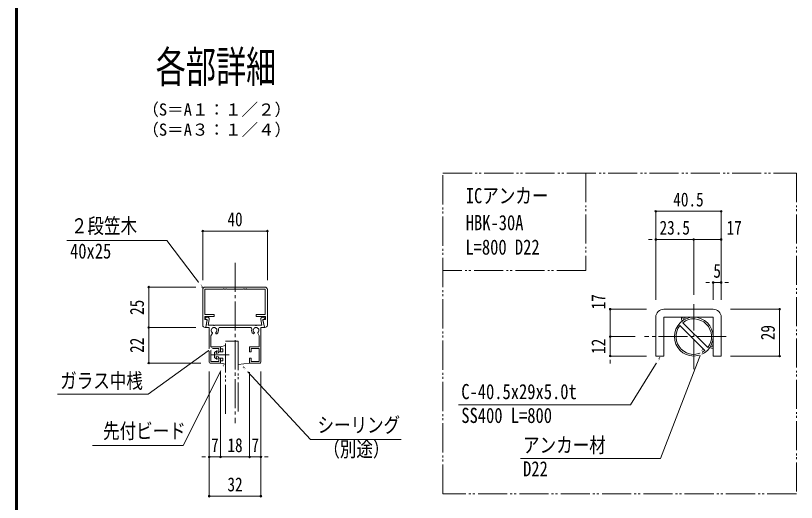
# Model space of a CAD drawing. Units: millimetres at full size; details may follow other scales. Extents: x -3135 to 4022, y -814 to 1448.
# Drawn here: x -3135 to -2167, y -18 to 585 of the extents above; entities that cross this region are included whole.
import ezdxf
from ezdxf.enums import TextEntityAlignment as Align

# ---------------------------------------------------------------- set-up
doc = ezdxf.new("R2010")
doc.units = ezdxf.units.MM
doc.header["$LTSCALE"] = 4
doc.header["$PDMODE"] = 32
doc.header["$PDSIZE"] = 2
doc.linetypes.add('CHAIN2', pattern=[12, 9, -1, 1, -1])
doc.linetypes.add('DOUBLE_CHAIN2', pattern=[12.8, 9, -1, 0.6, -0.6, 0.6, -1])
for name, color, linetype, lineweight in [('0-0_0', 7, 'Continuous', 18), ('0-1_1手摺寸法', 3, 'Continuous', 18), ('0-2_2A', 1, 'DOUBLE_CHAIN2', 18), ('0-5_3中心線', 2, 'CHAIN2', 18), ('0-6_41ｱﾙﾐ', 6, 'Continuous', 18), ('0-B_CYAN', 4, 'Continuous', 9), ('0-F_WAKU', 7, 'Continuous', 18), ('1-0_アンカー', 4, 'Continuous', 9)]:
    doc.layers.add(name, color=color, linetype=linetype, lineweight=lineweight)
doc.styles.add('ＭＳ ゴシック', font='')
doc.styles.get('ＭＳ ゴシック').set_extended_font_data('MS Gothic')

msp = doc.modelspace()

# ---------------------------------------------------------------- linework, layer by layer
at = {"layer": '0-0_0'}
for points in [[(-2903.234, 247.996), (-2947.132, 306.358), (-3071.313, 306.358)], [(-2888.754, 174.984), (-2970.351, 116.182), (-3082.65, 116.182)], [(-2283.581, 171.563), (-2335.807, 36.545), (-2509.291, 36.545)], [(-2336.604, 161.508), (-2372.958, 102.706), (-2585.816, 102.706)], [(-2876.814, 152.397), (-2926.936, 52.386), (-3039.236, 52.386)], [(-2852.659, 149.874), (-2769.364, 59.795), (-2657.064, 59.795)]]:
    msp.add_lwpolyline(points, dxfattribs=at)
at = {"layer": '0-1_1手摺寸法'}
for p, q in [((-2341.525, 232.832), (-2341.525, 342.568)), ((-2260.525, 342.568), (-2341.525, 342.568)), ((-2336.925, 342.568), (-2265.125, 342.568)), ((-2260.525, 232.832), (-2260.525, 342.568)), ((-2902.754, 257.13), (-2902.754, 318.086)), ((-2902.754, 318.086), (-2822.754, 318.086)), ((-2827.354, 318.086), (-2898.154, 318.086)), ((-2822.754, 257.13), (-2822.754, 318.086)), ((-2346.125, 307.661), (-2350.725, 307.661)), ((-2341.525, 232.832), (-2341.525, 307.661)), ((-2294.525, 239.139), (-2294.525, 307.661)), ((-2260.525, 307.661), (-2294.525, 307.661)), ((-2294.525, 239.139), (-2294.525, 307.661)), ((-2289.925, 307.661), (-2265.125, 307.661)), ((-2289.925, 307.661), (-2285.325, 307.661)), ((-2260.525, 232.832), (-2260.525, 307.661)), ((-2275.125, 254.299), (-2279.725, 254.299)), ((-2270.525, 232.832), (-2270.525, 254.299)), ((-2260.525, 232.832), (-2260.525, 254.299)), ((-2255.925, 254.299), (-2251.325, 254.299)), ((-2911.254, 248.63), (-2969.728, 248.63)), ((-2969.728, 248.63), (-2969.728, 198.63)), ((-2969.728, 203.23), (-2969.728, 244.03)), ((-2353.025, 221.332), (-2398.03, 221.332)), ((-2398.03, 221.332), (-2398.03, 187.332)), ((-2398.03, 191.932), (-2398.03, 216.732)), ((-2249.025, 221.332), (-2188.148, 221.332)), ((-2188.148, 163.332), (-2188.148, 221.332)), ((-2188.148, 216.732), (-2188.148, 167.932)), ((-2911.254, 198.63), (-2969.728, 198.63)), ((-2911.254, 198.63), (-2969.728, 198.63)), ((-2969.728, 154.63), (-2969.728, 198.63)), ((-2969.728, 194.03), (-2969.728, 159.23)), ((-2398.03, 191.932), (-2398.03, 196.532)), ((-2367.099, 187.332), (-2398.03, 187.332)), ((-2367.099, 187.332), (-2398.03, 187.332)), ((-2874.754, 176.23), (-2880.754, 174.63)), ((-2880.754, 174.63), (-2880.754, 172.03)), ((-2874.754, 176.23), (-2874.754, 153.03)), ((-2870.025, 164.63), (-2891.752, 164.63)), ((-2888.154, 167.63), (-2885.216, 169.781)), ((-2888.154, 167.63), (-2888.154, 161.63)), ((-2884.779, 169.409), (-2886.154, 166.63)), ((-2886.154, 166.63), (-2883.154, 167.13)), ((-2883.154, 168.63), (-2883.154, 167.13)), ((-2877.754, 168.63), (-2883.154, 168.63)), ((-2877.754, 172.03), (-2880.754, 172.03)), ((-2877.754, 172.03), (-2877.754, 168.63)), ((-2888.154, 161.63), (-2885.216, 159.478)), ((-2886.154, 162.63), (-2883.154, 162.13)), ((-2886.154, 162.63), (-2884.779, 159.85)), ((-2883.154, 162.13), (-2883.154, 160.63)), ((-2877.754, 160.63), (-2883.154, 160.63)), ((-2880.754, 157.23), (-2880.754, 154.63)), ((-2877.754, 157.23), (-2880.754, 157.23)), ((-2877.754, 160.63), (-2877.754, 157.23)), ((-2353.025, 163.332), (-2398.03, 163.332)), ((-2398.03, 158.732), (-2398.03, 154.132)), ((-2249.025, 163.332), (-2188.148, 163.332)), ((-2905.254, 154.63), (-2969.728, 154.63)), ((-2874.754, 153.03), (-2880.754, 154.63)), ((-2894.754, 144.13), (-2894.754, 38.302)), ((-2894.754, 144.13), (-2894.754, -10.3)), ((-2880.754, 143.13), (-2880.754, 38.302)), ((-2880.754, 143.13), (-2880.754, 38.302)), ((-2844.754, 143.13), (-2844.754, 38.302)), ((-2844.754, 143.13), (-2844.754, 38.302)), ((-2830.754, 144.13), (-2830.754, 38.302)), ((-2830.754, 144.13), (-2830.754, -10.3)), ((-2899.354, 38.302), (-2903.954, 38.302)), ((-2844.754, 38.302), (-2880.754, 38.302)), ((-2876.154, 38.302), (-2871.554, 38.302)), ((-2876.154, 38.302), (-2849.354, 38.302)), ((-2849.354, 38.302), (-2853.954, 38.302)), ((-2826.154, 38.302), (-2821.554, 38.302)), ((-2830.754, -10.3), (-2894.754, -10.3)), ((-2890.154, -10.3), (-2835.354, -10.3))]:
    msp.add_line(p, q, dxfattribs=at)
for points in [[(-2294.525, 307.661), (-2341.525, 307.661), (-2294.525, 307.661)], [(-2260.525, 254.299), (-2270.525, 254.299), (-2260.525, 254.299)], [(-2398.03, 187.332), (-2398.03, 163.332), (-2398.03, 187.332)], [(-2894.754, 38.302), (-2880.754, 38.302), (-2894.754, 38.302)], [(-2844.754, 38.302), (-2830.754, 38.302), (-2844.754, 38.302)]]:
    msp.add_lwpolyline(points, dxfattribs=at)
for centre, radius, start, end in [((-2301.634, 211.332), 8.327, 180, 213.214), ((-2301.634, 211.332), 6.327, 180, 213.117), ((-2301.634, 211.332), 4.327, 180, 215.15), ((-2270.525, 181.118), 6.327, 240.966, 270), ((-2270.525, 181.118), 4.327, 239.984, 270), ((-2885.054, 169.53), 0.3, 336.371, 122.905), ((-2270.525, 181.118), 8.327, 240.328, 270), ((-2885.054, 159.73), 0.3, 237.095, 23.629)]:
    msp.add_arc(centre, radius, start, end, dxfattribs=at)
for p in [(-2341.525, 342.568), (-2260.525, 342.568), (-2902.754, 318.086), (-2822.754, 318.086), (-2341.525, 307.661), (-2294.525, 307.661), (-2260.525, 307.661), (-2270.525, 254.299), (-2260.525, 254.299), (-2969.728, 248.63), (-2398.03, 221.332), (-2188.148, 221.332), (-2969.728, 198.63), (-2398.03, 187.332), (-2969.728, 154.63), (-2398.03, 163.332), (-2188.148, 163.332), (-2894.754, 38.302), (-2880.754, 38.302), (-2844.754, 38.302), (-2830.754, 38.302), (-2894.754, -10.3), (-2830.754, -10.3)]:
    msp.add_point(p, dxfattribs=at)
at = {"layer": '0-2_2A'}
for p, q in [((-2428.254, 389.915), (-2428.254, 269.12)), ((-2428.254, 269.12), (-2605.218, 269.12)), ((-2874.754, 91.796), (-2874.754, 181.75)), ((-2874.754, 181.75), (-2858.754, 181.75)), ((-2858.754, 181.75), (-2858.754, 91.796))]:
    msp.add_line(p, q, dxfattribs=at)
msp.add_lwpolyline([(-2167.372, -7.234), (-2605.218, -7.234), (-2605.218, 389.915), (-2167.372, 389.915)], close=True, dxfattribs=at)
at = {"layer": '0-5_3中心線'}
for p, q in [((-2862.754, 278.789), (-2862.754, 80.14)), ((-2294.525, 147.025), (-2294.525, 227.639)), ((-2254.218, 187.332), (-2355.599, 187.332))]:
    msp.add_line(p, q, dxfattribs=at)
at = {"layer": '0-6_41ｱﾙﾐ'}
for p, q in [((-2902.754, 245.63), (-2902.754, 201.63)), ((-2900.154, 246.03), (-2900.154, 214.63)), ((-2877.354, 246.03), (-2900.154, 246.03)), ((-2862.754, 248.63), (-2899.754, 248.63)), ((-2877.092, 246.444), (-2877.354, 246.03)), ((-2876.416, 246.444), (-2876.154, 246.03)), ((-2874.354, 246.03), (-2876.154, 246.03)), ((-2874.092, 246.444), (-2874.354, 246.03)), ((-2873.416, 246.444), (-2873.154, 246.03)), ((-2862.754, 248.63), (-2825.754, 248.63)), ((-2862.416, 246.444), (-2862.154, 246.03)), ((-2862.154, 246.03), (-2852.354, 246.03)), ((-2852.092, 246.444), (-2852.354, 246.03)), ((-2851.416, 246.444), (-2851.154, 246.03)), ((-2851.154, 246.03), (-2849.354, 246.03)), ((-2849.092, 246.444), (-2849.354, 246.03)), ((-2848.416, 246.444), (-2848.154, 246.03)), ((-2848.154, 246.03), (-2825.354, 246.03)), ((-2825.354, 246.03), (-2825.354, 214.63)), ((-2822.754, 245.63), (-2822.754, 201.63)), ((-2900.154, 214.63), (-2888.754, 214.63)), ((-2888.754, 214.63), (-2888.754, 212.23)), ((-2836.754, 214.63), (-2836.754, 212.23)), ((-2825.354, 214.63), (-2836.754, 214.63)), ((-2900.354, 212.23), (-2888.754, 212.23)), ((-2897.154, 208.63), (-2899.254, 208.63)), ((-2899.089, 198.951), (-2897.297, 207.912)), ((-2899.058, 199.108), (-2897.154, 208.63)), ((-2896.106, 201.63), (-2894.685, 208.736)), ((-2825.154, 212.23), (-2836.754, 212.23)), ((-2828.354, 208.63), (-2826.254, 208.63)), ((-2826.449, 199.108), (-2828.354, 208.63)), ((-2826.418, 198.951), (-2828.21, 207.912)), ((-2825.154, 208.63), (-2827.622, 208.63)), ((-2825.154, 212.23), (-2825.154, 208.63)), ((-2277.244, 173.712), (-2308.145, 204.613)), ((-2899.754, 198.63), (-2899.482, 198.63)), ((-2896.106, 201.63), (-2889.354, 201.63)), ((-2889.092, 201.216), (-2889.354, 201.63)), ((-2889.092, 201.216), (-2889.354, 201.63)), ((-2888.416, 201.216), (-2888.154, 201.63)), ((-2888.416, 201.216), (-2888.154, 201.63)), ((-2888.154, 201.63), (-2837.354, 201.63)), ((-2881.405, 198.63), (-2844.102, 198.63)), ((-2837.092, 201.216), (-2837.354, 201.63)), ((-2837.092, 201.216), (-2837.354, 201.63)), ((-2836.416, 201.216), (-2836.154, 201.63)), ((-2836.416, 201.216), (-2836.154, 201.63)), ((-2825.754, 198.63), (-2826.026, 198.63)), ((-2280.905, 170.051), (-2311.806, 200.952)), ((-2890.892, 191.425), (-2892.754, 188.201)), ((-2892.754, 188.201), (-2892.754, 174.63)), ((-2834.615, 191.425), (-2832.754, 188.201)), ((-2832.754, 188.201), (-2832.754, 174.63)), ((-2880.754, 174.63), (-2892.754, 174.63)), ((-2880.754, 168.63), (-2880.754, 174.63)), ((-2844.754, 174.63), (-2832.754, 174.63)), ((-2844.754, 168.63), (-2844.754, 174.63)), ((-2892.754, 172.63), (-2892.754, 156.63)), ((-2880.754, 168.63), (-2882.754, 168.63)), ((-2844.754, 168.63), (-2842.754, 168.63)), ((-2832.754, 172.63), (-2832.754, 156.63)), ((-2882.754, 156.63), (-2892.754, 156.63)), ((-2882.754, 160.63), (-2882.754, 156.63)), ((-2880.754, 160.63), (-2882.754, 160.63)), ((-2880.754, 160.63), (-2880.754, 154.63)), ((-2844.754, 160.63), (-2844.754, 154.63)), ((-2844.754, 160.63), (-2842.754, 160.63)), ((-2880.754, 154.63), (-2893.754, 154.63)), ((-2844.754, 154.63), (-2831.754, 154.63))]:
    msp.add_line(p, q, dxfattribs=at)
for points in [[(-2863.092, 246.444), (-2863.354, 246.03), (-2873.154, 246.03)], [(-2900.354, 212.23), (-2900.354, 208.63), (-2897.886, 208.63)], [(-2836.154, 201.63), (-2829.401, 201.63), (-2830.822, 208.736)], [(-2894.754, 155.63), (-2894.754, 198.63), (-2898.666, 198.63)], [(-2830.754, 155.63), (-2830.754, 198.63), (-2826.842, 198.63)], [(-2882.754, 168.63), (-2882.754, 172.63), (-2892.754, 172.63)], [(-2842.754, 168.63), (-2842.754, 172.63), (-2832.754, 172.63)], [(-2842.754, 160.63), (-2842.754, 156.63), (-2832.754, 156.63)]]:
    msp.add_lwpolyline(points, dxfattribs=at)
msp.add_circle((-2294.525, 187.332), 24, dxfattribs=at)
for centre, radius, start, end in [((-2899.754, 245.63), 3, 90, 180), ((-2876.754, 246.23), 0.4, 32.334, 147.666), ((-2873.754, 246.23), 0.4, 32.334, 147.666), ((-2862.754, 246.23), 0.4, 90, 147.666), ((-2862.754, 246.23), 0.4, 32.334, 90), ((-2851.754, 246.23), 0.4, 32.334, 147.666), ((-2848.754, 246.23), 0.4, 32.334, 147.666), ((-2825.754, 245.63), 3, 0, 90), ((-2897.154, 209.13), 2.5, 350.949, 183.815), ((-2899.254, 209.03), 0.4, 189.547, 270), ((-2897.886, 208.03), 0.6, 348.69, 90), ((-2828.354, 209.13), 2.5, 356.185, 189.051), ((-2827.622, 208.03), 0.6, 90, 191.31), ((-2826.254, 209.03), 0.4, 270, 350.453), ((-2294.525, 187.332), 22.003, 321.756, 128.244), ((-2899.754, 201.63), 3, 180, 270), ((-2899.482, 199.03), 0.4, 270, 348.69), ((-2898.666, 199.03), 0.4, 168.69, 270), ((-2888.754, 195.13), 3.5, 312.759, 227.241), ((-2888.754, 201.43), 0.4, 212.334, 327.666), ((-2888.754, 201.43), 0.4, 212.334, 327.666), ((-2888.754, 195.13), 5.5, 312.759, 11.537), ((-2881.405, 196.63), 2, 90, 191.537), ((-2881.405, 196.63), 2, 90, 191.537), ((-2844.102, 196.63), 2, 348.463, 90), ((-2844.102, 196.63), 2, 348.463, 90), ((-2836.754, 195.13), 5.5, 168.463, 227.241), ((-2836.754, 195.13), 3.5, 312.759, 227.241), ((-2836.754, 201.43), 0.4, 212.334, 327.666), ((-2836.754, 201.43), 0.4, 212.334, 327.666), ((-2826.842, 199.03), 0.4, 270, 11.31), ((-2826.026, 199.03), 0.4, 191.31, 270), ((-2825.754, 201.63), 3, 270, 0), ((-2294.525, 187.332), 22.003, 141.756, 308.244), ((-2891.809, 191.826), 1, 336.379, 47.241), ((-2891.809, 191.826), 1, 336.379, 47.241), ((-2885.698, 191.826), 1, 132.759, 312.759), ((-2839.809, 191.826), 1, 227.241, 47.241), ((-2833.698, 191.826), 1, 132.759, 203.621), ((-2833.698, 191.826), 1, 132.759, 203.621), ((-2893.754, 155.63), 1, 180, 270), ((-2831.754, 155.63), 1, 270, 0)]:
    msp.add_arc(centre, radius, start, end, dxfattribs=at)
at = {"layer": '0-B_CYAN'}
msp.add_line((-2844.754, 154.63), (-2858.754, 152.667), dxfattribs=at)
at = {"layer": '0-F_WAKU'}
for p, q in [((-3134.607, 1448.2), (-3134.607, -814.2)), ((-3134.007, 1447.6), (-3134.007, -813.6)), ((-3133.407, 1447), (-3133.407, -813)), ((-3132.807, 1446.4), (-3132.807, -812.4)), ((-3132.207, 1445.8), (-3132.207, -811.8))]:
    msp.add_line(p, q, dxfattribs=at)
at = {"layer": '1-0_アンカー'}
for p, q in [((-2331.525, 221.332), (-2270.525, 221.332)), ((-2341.525, 163.332), (-2341.525, 211.332)), ((-2331.525, 163.332), (-2331.525, 211.332)), ((-2331.525, 211.332), (-2270.525, 211.332)), ((-2308.525, 211.332), (-2270.525, 211.332)), ((-2270.525, 211.332), (-2270.525, 163.332)), ((-2260.525, 211.332), (-2260.525, 163.332)), ((-2341.525, 163.332), (-2331.525, 163.332)), ((-2270.525, 163.332), (-2260.525, 163.332))]:
    msp.add_line(p, q, dxfattribs=at)
for centre, start, end in [((-2331.525, 211.332), 90, 180), ((-2270.525, 211.332), 0, 90)]:
    msp.add_arc(centre, 10, start, end, dxfattribs=at)

# ---------------------------------------------------------------- texts
at = {"layer": '0-0_0', "style": 'ＭＳ ゴシック'}
for s, height, width, p in [('各部詳細', 39.1, 0.7, (-2961.055, 490.207)), ('ICアンカー ', 18.77, 0.8, (-2576.956, 346.888)), ('２段笠木 ', 18.77, 0.8, (-3066.077, 309.501)), ('HBK-30A', 18.77, 0.8, (-2576.956, 313.554)), ('40x25', 18.77, 0.8, (-3067.189, 278.38)), ('L=800 D22', 18.77, 0.8, (-2577.383, 283.22)), ('ガラス中桟', 18.77, 0.8, (-3079.367, 117.73)), ('C-40.5x29x5.0t', 18.77, 0.8, (-2582.472, 104.254)), ('SS400 L=800', 18.77, 0.8, (-2582.472, 74.753)), ('シーリング', 18.77, 0.8, (-2760.628, 62.938)), ('先付ビード', 18.77, 0.8, (-3026.233, 55.528)), ('（別途）', 18.77, 0.8, (-2753.394, 33.006)), ('アンカー材', 18.77, 0.8, (-2505.947, 38.094)), ('D22', 18.77, 0.8, (-2505.947, 8.592))]:
    msp.add_text(s, height=height, dxfattribs=dict(at, width=width)).set_placement(p, align=Align.BOTTOM_LEFT)
for s, p in [('（S＝A１：１／２）', (-2977.577, 456.582)), ('（S＝A３：１／４）', (-2977.577, 431.675))]:
    msp.add_text(s, height=15.01, dxfattribs=at).set_placement(p, align=Align.BOTTOM_LEFT)
at = {"layer": '0-1_1手摺寸法', "color": 7, "style": 'ＭＳ ゴシック', "width": 0.8}
for s, p in [('40.5', (-2319.866, 343.387)), ('40', (-2872.174, 318.905)), ('23.5', (-2336.866, 308.48)), ('17', (-2253.799, 308.48)), ('5', (-2270.235, 255.118)), ('7', (-2892.464, 39.12)), ('18', (-2872.174, 39.12)), ('7', (-2842.464, 39.12)), ('32', (-2872.174, -9.481))]:
    msp.add_text(s, height=17.27, dxfattribs=at).set_placement(p, align=Align.BOTTOM_LEFT)
for s, p in [('17', (-2398.849, 221.111)), ('25', (-2970.546, 214.209)), ('29', (-2188.967, 182.911)), ('22', (-2970.546, 167.209)), ('12', (-2398.849, 165.911))]:
    msp.add_text(s, height=17.27, rotation=90, dxfattribs=at).set_placement(p, align=Align.BOTTOM_LEFT)

# ---------------------------------------------------------------- next in the draw order: wipeouts: each hides what was drawn before it
for points in [[(-2909.08, 253.457), (-2906.86, 255.127), (-2903.234, 247.996), (-2903.234, 247.996)], [(-2894.333, 169.251), (-2895.958, 171.505), (-2888.754, 174.984), (-2888.754, 174.984)], [(-2285.128, 163.714), (-2287.719, 164.716), (-2283.581, 171.563), (-2283.581, 171.563)], [(-2339.565, 154.077), (-2341.928, 155.538), (-2336.604, 161.508), (-2336.604, 161.508)], [(-2879.102, 144.731), (-2881.585, 145.976), (-2876.814, 152.397), (-2876.814, 152.397)], [(-2846.29, 145.033), (-2848.33, 143.147), (-2852.659, 149.874), (-2852.659, 149.874)]]:
    msp.add_wipeout(points)

doc.saveas('drawing.dxf')
